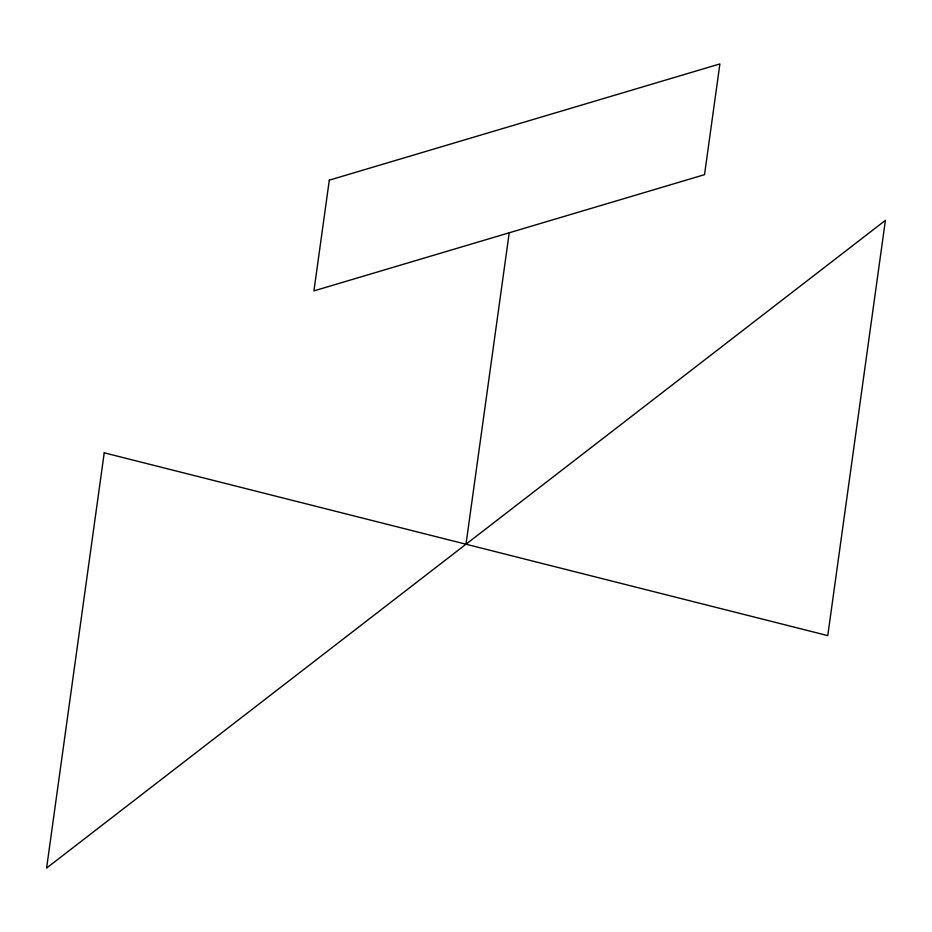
<?xml version="1.0" encoding="UTF-8"?>
<svg xmlns="http://www.w3.org/2000/svg" width="932" height="932" viewBox="0 0 932 932"><rect width="100%" height="100%" fill="white"/><g stroke="black" fill="none" stroke-linecap="round" stroke-linejoin="round"><path stroke-width="1.4" d="M466 544.218L509.222 232.779M104.233 452.824L46.6 868.065L885.4 220.36L827.767 635.612L104.233 452.824M329.299 180.156L313.933 290.889L704.522 174.668L719.888 63.935L329.299 180.156"/></g></svg>
